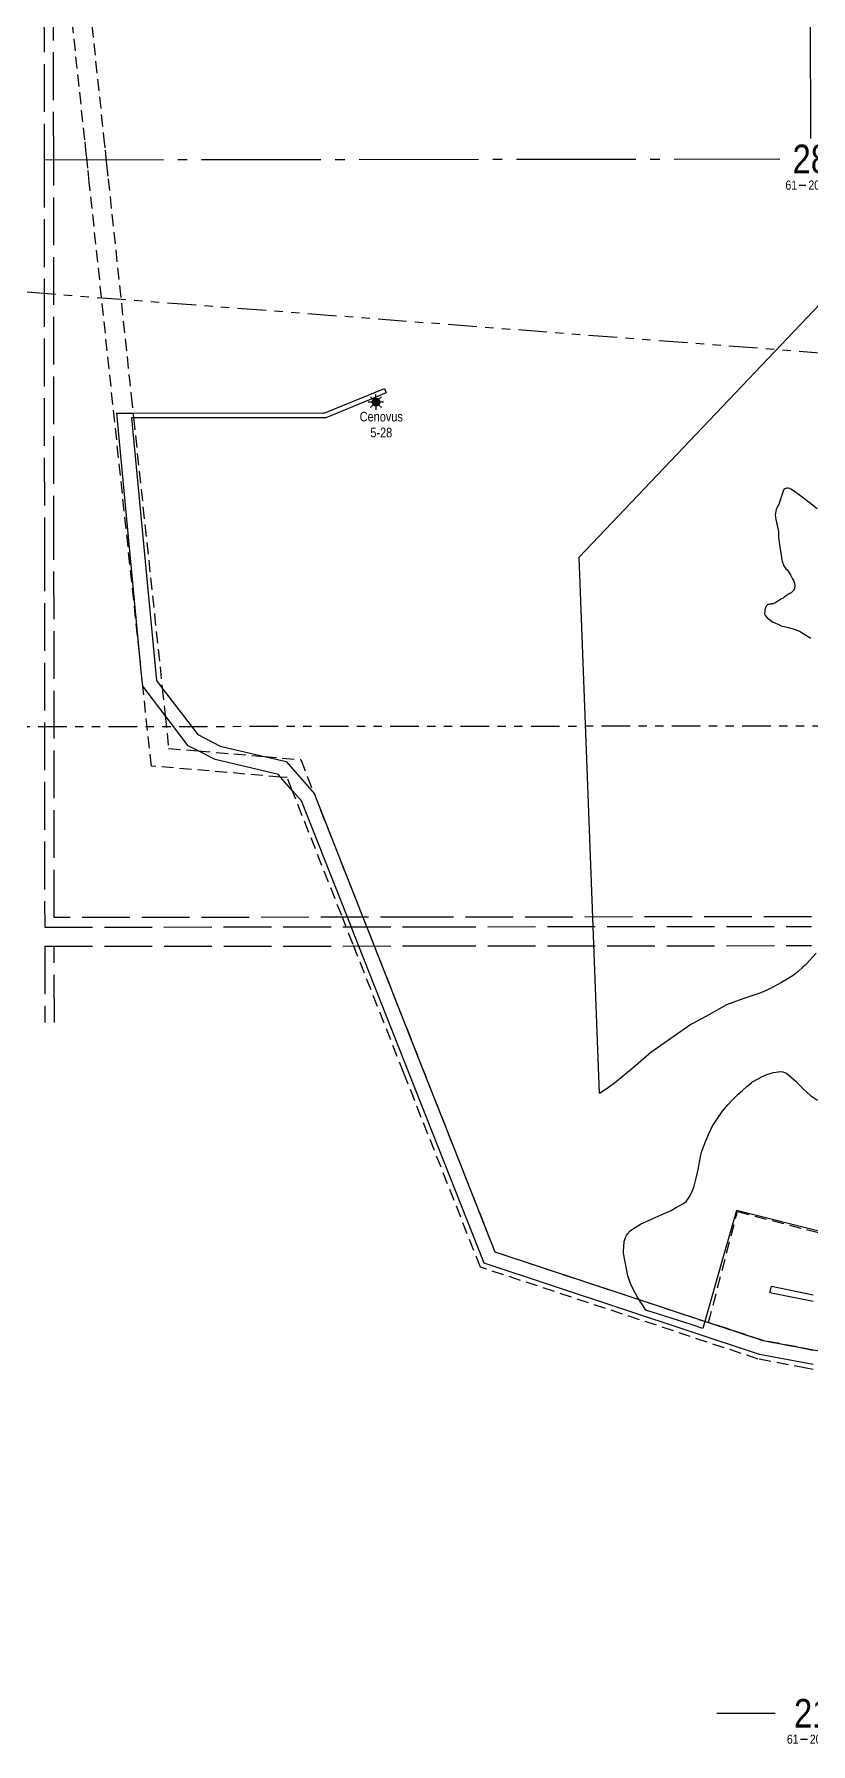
# Model space of a CAD drawing. Extents: x 498999 to 517977, y 6011694 to 6019262.
# Drawn here: x 503165 to 503979, y 6015802 to 6017593 of the extents above; entities that cross this region are included whole.
import ezdxf
from ezdxf.enums import TextEntityAlignment as Align

# ---------------------------------------------------------------- set-up
doc = ezdxf.new("R2010")
doc.units = 0
doc.header["$LTSCALE"] = 5
doc.header["$PDSIZE"] = 0.5
for name, pattern in [('foc-ACCESSROAD', [3.75, 2.5, -1.25]), ('foc-DRILLPATH', [14.75, 6, -1.75, 1.75, -1.75, 1.75, -1.75]), ('foc-QUARTERLINE', [33, 25, -3, 2, -3]), ('foc-UNSURVEYED', [12.5, 10, -2.5])]:
    doc.linetypes.add(name, pattern=pattern)
doc.layers.get('Defpoints').update_dxf_attribs({"color": 9})
for name, color, linetype in [('10', 1, 'Continuous'), ('9', 3, 'Continuous'), ('AS-DRILL-T', 8, 'Continuous'), ('F-AR', 190, 'foc-ACCESSROAD'), ('F-RW', 190, 'Continuous'), ('F-WS', 190, 'foc-ACCESSROAD'), ('F-WS-S', 8, 'Continuous'), ('L-SECLBL', 7, 'Continuous'), ('L-SECQ', 8, 'foc-QUARTERLINE'), ('L-USEC', 7, 'foc-UNSURVEYED'), ('P-PDRILLPATH', 12, 'foc-DRILLPATH'), ('WETLAND', 143, 'Continuous')]:
    doc.layers.add(name, color=color, linetype=linetype)
doc.layers.add('F-RW-T', color=190, linetype='Continuous', lineweight=9)
doc.styles.add('80CG', font='ARIALN.TTF', dxfattribs={"height": 10})
doc.styles.add('80L', font='ARIALN.TTF', dxfattribs={"height": 10})
doc.styles.add('SIMPLEX', font='ARIALN.TTF')
doc.dimstyles.new('Compass 5 000', dxfattribs={"dimscale": 5, "dimtxt": 9, "dimasz": 2, "dimexe": 0.2, "dimexo": 0.0625, "dimgap": 0.5, "dimtad": 0, "dimtih": 1, "dimtoh": 1, "dimzin": 0, "dimdsep": 46, "dimtxsty": '80CG', "dimcen": 0.1, "dimse1": 1, "dimse2": 1, "dimclrd": 256, "dimclrt": 256, "dimaunit": 1, "dimadec": 4, "dimazin": 0, "dimtfac": 0.06, "dimtofl": 0, "dimtmove": 0, "dimatfit": 1, "dimfxl": 0.2, "dimtolj": 1, "dimtzin": 0, "dimlwd": -1, "dimarcsym": 0})

# ---------------------------------------------------------------- blocks, each defined once
blk = doc.blocks.new('L-SECLBL')
at = {"layer": '9', "color": 7}
for p, q in [((-5.1, -27.8), (-12.3, -27.8)), ((20.7, -27.8), (13.5, -27.8))]:
    blk.add_line(p, q, dxfattribs=at)
at = {"layer": '10', "color": 2, "style": 'SIMPLEX'}
blk.add_attdef('SEC', text='', height=30, dxfattribs=at).set_placement((0, 0), align=Align.MIDDLE)
at = {"layer": '10', "color": 5, "style": '80L'}
blk.add_attdef('TWP', text='', height=9.5, dxfattribs=at).set_placement((-14.4, -27.4), align=Align.MIDDLE_RIGHT)
blk.add_attdef('RGE', text='', height=9.5, dxfattribs=at).set_placement((3.6, -27.4), align=Align.MIDDLE_CENTER)
blk.add_attdef('MER', text='', height=9.5, dxfattribs=at).set_placement((23.2, -27.4), align=Align.MIDDLE_LEFT)
blk = doc.blocks.new('GAS')
h = blk.add_hatch(color=255)
h.dxf.hatch_style = 1
edge = h.paths.add_edge_path()
edge.add_arc((0, 0), 0.9, 0, 360)
for p, q in [((-0.81, 0), (-1.62, 0)), ((-0.57, 0.57), (-1.14, 1.14)), ((0, 0.81), (0, 1.62)), ((0.57, 0.57), (1.14, 1.14)), ((1.62, 0), (0.81, 0)), ((-0.57, -0.57), (-1.14, -1.14)), ((0, -0.81), (0, -1.62)), ((1.14, -1.14), (0.57, -0.57))]:
    blk.add_line(p, q)
blk.add_circle((0, 0), 0.8)
blk = doc.blocks.new('*D192')
at = {"layer": 'Defpoints', "color": 0, "transparency": 16777216}
for p in [(504131.2, 6016208.2), (504096.5, 6016193.7), (504131, 6016193.2)]:
    blk.add_point(p, dxfattribs=at)
at = {"layer": 'F-RW-T', "transparency": 16777216}
for p, q in [((504096.8, 6016218.7), (504097, 6016228.7)), ((504096.3, 6016183.7), (504096.1, 6016164)), ((504096.1, 6016164), (504086.1, 6016164))]:
    blk.add_line(p, q, dxfattribs=at)
for points in [[(504095.1, 6016218.7), (504098.5, 6016218.7), (504096.7, 6016208.7)], [(504094.7, 6016183.7), (504098, 6016183.7), (504096.5, 6016193.7)]]:
    blk.add_solid(points, dxfattribs=at)
at = {"layer": 'F-RW-T', "transparency": 16777216, "char_height": 10, "width": 711.989, "attachment_point": 5, "style": '80CG'}
for s, insert in [('\\A1;Cenovus', (504047, 6016171.7)), ('\\A1;15.00 P/L R/W\\PPlan 082 3220\\PPLA 031757', (504047, 6016139.7))]:
    blk.add_mtext(s, dxfattribs=dict(at, insert=insert))

msp = doc.modelspace()

# ---------------------------------------------------------------- linework, layer by layer
at = {"layer": 'F-AR'}
for points in [[(503981.326, 6016194.096), (503973.692, 6016195.542), (503923.71, 6016205.014), (503638.803, 6016299.242), (503632.614, 6016301.274), (503552.406, 6016504.579), (503499.158, 6016639.548), (503487.266, 6016669.696), (503435.507, 6016800.899), (503430.238, 6016814.254), (503423.254, 6016814.851), (503287.847, 6016826.411), (503278.974, 6016909.936), (503277.3, 6016925.689), (503222.881, 6017437.977), (503221.291, 6017452.947), (503220.159, 6017463.598), (503219.7, 6017467.924), (503218.137, 6017482.635), (503196.478, 6017686.53)], [(503221.585, 6017639.544), (503237.844, 6017486.484), (503239.406, 6017471.777), (503240.274, 6017463.616), (503240.998, 6017456.801), (503242.588, 6017441.831), (503266.761, 6017214.274), (503268.676, 6017196.255), (503268.886, 6017194.272), (503269.208, 6017191.245), (503299.292, 6016908.046), (503302.339, 6016879.356), (503305.995, 6016844.939), (503337.053, 6016842.287), (503406.355, 6016836.37), (503444.296, 6016833.131), (503458.271, 6016797.705), (503508.761, 6016669.716), (503520.654, 6016639.569), (503571.016, 6016511.92), (503610.321, 6016412.289), (503617.753, 6016393.449), (503647.786, 6016317.326), (503871.554, 6016243.237), (503928.734, 6016224.405), (503964.35, 6016217.666), (503981.308, 6016214.456)]]:
    msp.add_lwpolyline(points, dxfattribs=at)
at = {"layer": 'F-RW'}
for points in [[(503981.322, 6016199.194), (503924.97, 6016209.86), (503636.413, 6016305.298), (503504.54, 6016639.554), (503492.647, 6016669.701), (503445.28, 6016789.77), (503435.507, 6016800.899), (503423.254, 6016814.851), (503420.9, 6016817.531), (503354.89, 6016833.109), (503337.053, 6016842.287), (503326.525, 6016847.704), (503302.339, 6016879.356), (503278.974, 6016909.936), (503278.774, 6016910.198), (503277.3, 6016925.689), (503251.571, 6017196.242), (503268.676, 6017196.255), (503468.202, 6017196.405), (503469.704, 6017196.406), (503532.061, 6017221.982), (503533.956, 6017217.354), (503516.484, 6017210.206), (503470.678, 6017191.405), (503468.203, 6017191.403), (503269.208, 6017191.245), (503267.107, 6017191.243), (503293.303, 6016915.883), (503299.292, 6016908.046), (503336.39, 6016859.497), (503360.127, 6016847.282), (503406.355, 6016836.37), (503429.008, 6016831.024), (503458.271, 6016797.705), (503508.761, 6016669.716), (503520.654, 6016639.569), (503571.016, 6016511.92), (503610.321, 6016412.289), (503617.753, 6016393.449), (503647.786, 6016317.326), (503871.554, 6016243.237), (503928.734, 6016224.405), (503964.35, 6016217.666), (503981.308, 6016214.456)], [(503981.261, 6016265.297), (503935.935, 6016274.418), (503937.519, 6016281.236), (503981.254, 6016272.432)]]:
    msp.add_lwpolyline(points, dxfattribs=at)
at = {"layer": 'F-WS'}
msp.add_lwpolyline([(504045.863, 6016272.701), (504045.008, 6016209.419), (504031.971, 6016209.602), (504025.007, 6016209.724), (504025.418, 6016240.133), (504010.734, 6016259.365), (504000.39, 6016261.447), (503987.915, 6016213.206), (503981.307, 6016214.456), (503964.35, 6016217.666), (503928.734, 6016224.405), (503871.554, 6016243.237), (503901.762, 6016359.457), (503981.193, 6016338.916), (504017.964, 6016329.407), (504005.406, 6016280.843), (504045.863, 6016272.701)], close=True, dxfattribs=at)
at = {"layer": 'L-SECQ', "flags": 128}
for points in [[(503978.68, 6017484.134), (503977.963, 6018266.722)], [(503175.497, 6017461.776), (503946.193, 6017462.507)], [(503880.195, 6015833.966), (503941.34, 6015834.027)]]:
    msp.add_lwpolyline(points, dxfattribs=at)
at = {"layer": 'L-USEC'}
for p, q in [((503185.549, 6017461.786), (503185.244, 6017863.887)), ((503175.278, 6017749.47), (503175.497, 6017461.772)), ((503175.497, 6017461.772), (503175.803, 6017059.666)), ((503185.856, 6017059.679), (503185.549, 6017461.786)), ((503175.803, 6017059.666), (503176.11, 6016657.576)), ((503186.155, 6016667.638), (503185.856, 6017059.679)), ((503176.11, 6016657.576), (503577.765, 6016657.965)), ((503577.76, 6016668.018), (503186.155, 6016667.638)), ((503979.428, 6016668.407), (503577.76, 6016668.018)), ((503577.765, 6016657.976), (503979.436, 6016658.366)), ((503577.784, 6016637.859), (503979.456, 6016638.249)), ((503176.125, 6016637.47), (503577.784, 6016637.859)), ((503176.125, 6016637.47), (503176.187, 6016557.605)), ((503186.239, 6016557.615), (503186.177, 6016637.48))]:
    msp.add_line(p, q, dxfattribs=at)
at = {"layer": 'P-PDRILLPATH', "flags": 128}
for points in [[(504442.034, 6016743.882), (504902.282, 6017188.982), (500022.331, 6017563.318)], [(504449.412, 6016743.927), (504572.642, 6016868.829), (500022.412, 6016864.315)]]:
    msp.add_lwpolyline(points, dxfattribs=at)
at = {"layer": 'WETLAND'}
for points in [[(503984.246, 6016630.2), (503974.247, 6016619.13), (503973.186, 6016617.955), (503970.378, 6016615.617), (503965.648, 6016611.111), (503960.344, 6016606.786), (503954.019, 6016603.1), (503947.21, 6016599.131), (503943.58, 6016597.015), (503938.407, 6016594.397), (503937.847, 6016594.118), (503926.453, 6016588.848), (503907.669, 6016582.544), (503890.532, 6016576.287), (503869.439, 6016564.145), (503853.196, 6016555.44), (503811.151, 6016526.215), (503792.646, 6016510.024), (503774.919, 6016495.505), (503765.22, 6016488.634), (503757.473, 6016483.353), (503736.152, 6017045.154), (504275.001, 6017611.7)], [(503985.29, 6017095.852), (503977.097, 6017102.426), (503969.651, 6017108.044), (503961.463, 6017114.127), (503957.869, 6017116.57), (503957.132, 6017116.979), (503956.588, 6017117.249), (503955.05, 6017117.588), (503953.594, 6017117.547), (503951.666, 6017117.006), (503950.48, 6017116.001), (503949.616, 6017114.527), (503948.325, 6017110.189), (503948.317, 6017110.147), (503948.223, 6017109.926), (503947.55, 6017107.963), (503945.875, 6017102.815), (503945.087, 6017100.607), (503944.165, 6017098.881), (503943.135, 6017096.666), (503942.569, 6017095.192), (503942.014, 6017093.355), (503941.587, 6017091.278), (503941.518, 6017089.455), (503941.839, 6017086.671), (503942.137, 6017084.736), (503942.708, 6017081.716), (503943.387, 6017079.185), (503943.945, 6017076.651), (503944.728, 6017071.712), (503944.715, 6017070.904), (503944.991, 6017065.989), (503946.416, 6017056.157), (503947.388, 6017049.453), (503948.412, 6017042.386), (503948.724, 6017040.9), (503950.314, 6017036.209), (503951.04, 6017034.964), (503951.832, 6017034.066), (503952.709, 6017033.119), (503953.839, 6017031.815), (503954.969, 6017030.512), (503956.106, 6017028.965), (503957.381, 6017026.815), (503959.564, 6017022.627), (503960.59, 6017020.713), (503961.519, 6017017.946), (503962.054, 6017014.905), (503961.663, 6017012.26), (503961.566, 6017011.997), (503960.708, 6017010.51), (503960.513, 6017010.321), (503959.811, 6017009.639), (503958.039, 6017007.889), (503956.878, 6017007.195), (503956.847, 6017007.127), (503952.069, 6017004.301), (503951.236, 6017003.689), (503950.525, 6017003.061), (503949.601, 6017002.374), (503947.853, 6017001.432), (503947.215, 6017001.087), (503947.122, 6017001.022), (503945.751, 6017000.133), (503944.497, 6016999.368), (503943.956, 6016999.057), (503943.721, 6016998.921), (503943.126, 6016998.479), (503942.235, 6016997.786), (503941.638, 6016997.405), (503941.389, 6016997.259), (503939.697, 6016996.617), (503939.35, 6016996.531), (503938.331, 6016996.279), (503937.424, 6016996.132), (503936.635, 6016996.109), (503936.453, 6016996.104), (503935.304, 6016995.95), (503934.278, 6016995.739), (503933.737, 6016995.541), (503932.962, 6016995.034), (503932.606, 6016994.72), (503932.253, 6016994.346), (503931.843, 6016993.788), (503931.557, 6016993.172), (503931.271, 6016992.557), (503931.103, 6016992.066), (503931.092, 6016992.012), (503930.889, 6016991.028), (503930.717, 6016990.281), (503930.528, 6016988.771), (503930.408, 6016988.012), (503930.349, 6016986.22), (503930.638, 6016984.888), (503930.687, 6016984.776), (503931.026, 6016983.994), (503933.415, 6016981.202), (503939.235, 6016977.238), (503945.877, 6016974.269), (503946.874, 6016973.663), (503947.723, 6016973.411), (503955.301, 6016971.682), (503961.309, 6016969.667), (503966.71, 6016967.634), (503970.784, 6016965.321), (503978.819, 6016960.327)], [(503994.271, 6016337.093), (503900.977, 6016360.685), (503887.011, 6016311.975), (503865.544, 6016237.1), (503853.233, 6016241.068), (503805.839, 6016256.346), (503801.863, 6016262.785), (503797.052, 6016269.692), (503792.949, 6016277.348), (503789.844, 6016284.061), (503787.196, 6016292.056), (503782.625, 6016315.939), (503782.563, 6016318.144), (503783.318, 6016327.996), (503783.71, 6016329.063), (503784.585, 6016332.489), (503785.805, 6016334.436), (503786.666, 6016336.191), (503789.489, 6016339.428), (503791.874, 6016340.953), (503800.224, 6016346.291), (503804.094, 6016348.184), (503811.797, 6016351.549), (503816.487, 6016353.598), (503817.97, 6016354.323), (503822.768, 6016356.403), (503832.366, 6016360.561), (503837.137, 6016363.611), (503844.793, 6016367.714), (503848.122, 6016370.237), (503851.395, 6016374.702), (503854.614, 6016381.108), (503856.418, 6016386.017), (503859.055, 6016395.807), (503860.776, 6016403.628), (503863.317, 6016416.816), (503864.608, 6016422.682), (503868.674, 6016433.484), (503871.865, 6016440.861), (503875.527, 6016448.737), (503882.519, 6016459.137), (503886.251, 6016464.586), (503891.883, 6016471.546), (503896.599, 6016476.538), (503902.743, 6016482.541), (503907.002, 6016486.548), (503911.745, 6016490.569), (503916.489, 6016494.589), (503916.961, 6016495.089), (503924.138, 6016498.935), (503926.524, 6016500.46), (503932.765, 6016503.066), (503939.516, 6016505.419), (503946.962, 6016506.243), (503949.483, 6016505.844), (503953.245, 6016504.518), (503958.823, 6016499.805), (503963.231, 6016495.919), (503966.78, 6016492.008), (503970.91, 6016487.827), (503978.262, 6016481.159), (503985.8, 6016476.235)]]:
    msp.add_lwpolyline(points, dxfattribs=at)

# ---------------------------------------------------------------- block references
at = {"layer": 'F-WS-S', "xscale": 4.999999999999977, "yscale": 4.999999999999977, "zscale": 4.999999999999977}
msp.add_blockref('GAS', (503523.112, 6017207.689), dxfattribs=at)
at = {"layer": 'L-SECLBL'}
for p, values in [((503978.7, 6017462.538), {'SEC': '28', 'TWP': '61', 'RGE': '20', 'MER': '5'}), ((503980.195, 6015834.065), {'SEC': '21', 'TWP': '61', 'RGE': '20', 'MER': '5'})]:
    msp.add_blockref('L-SECLBL', p, dxfattribs=at).add_auto_attribs(values)

# ---------------------------------------------------------------- texts
at = {"layer": 'AS-DRILL-T', "insert": (503497.203, 6017197.522), "char_height": 10, "attachment_point": 1, "style": '80L'}
msp.add_mtext_dynamic_manual_height_columns('\\pxqc;Cenovus\\P5-28', width=63.08772, gutter_width=50, heights=[0], dxfattribs=at)

# ---------------------------------------------------------------- dimensions: what is measured, and where the dimension line sits
at = {"layer": 'F-RW-T'}
dim = msp.add_linear_dim(base=(504096.471, 6016193.687), p1=(504131.211, 6016208.214), p2=(504131.006, 6016193.214), angle=269.215744, text='Cenovus\\X15.00 P/L R/W\\PPlan 082 3220\\PPLA 031757', dimstyle='Compass 5 000', dxfattribs=at)
dim.commit()
dim.dimension.update_dxf_attribs({"geometry": '*D192', "text_midpoint": (504046.983, 6016164.035), "dimtype": 161})

doc.saveas('drawing.dxf')
